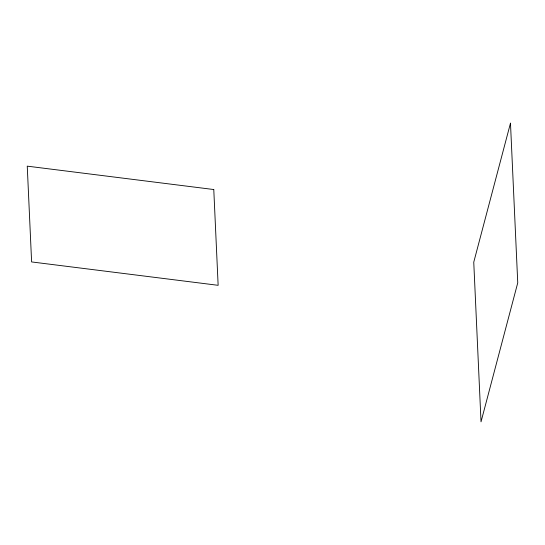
<?xml version="1.0" encoding="UTF-8"?>
<svg xmlns="http://www.w3.org/2000/svg" width="545" height="545" viewBox="0 0 545 545"><rect width="100%" height="100%" fill="white"/><g stroke="black" fill="none" stroke-linecap="round" stroke-linejoin="round"><path stroke-width="0.82" d="M510.481 123.184L473.755 262.179L481.024 421.816L517.75 282.821L510.481 123.184M213.776 189.531L27.25 166.15L31.61 261.934L218.143 285.314L213.776 189.531"/></g></svg>
